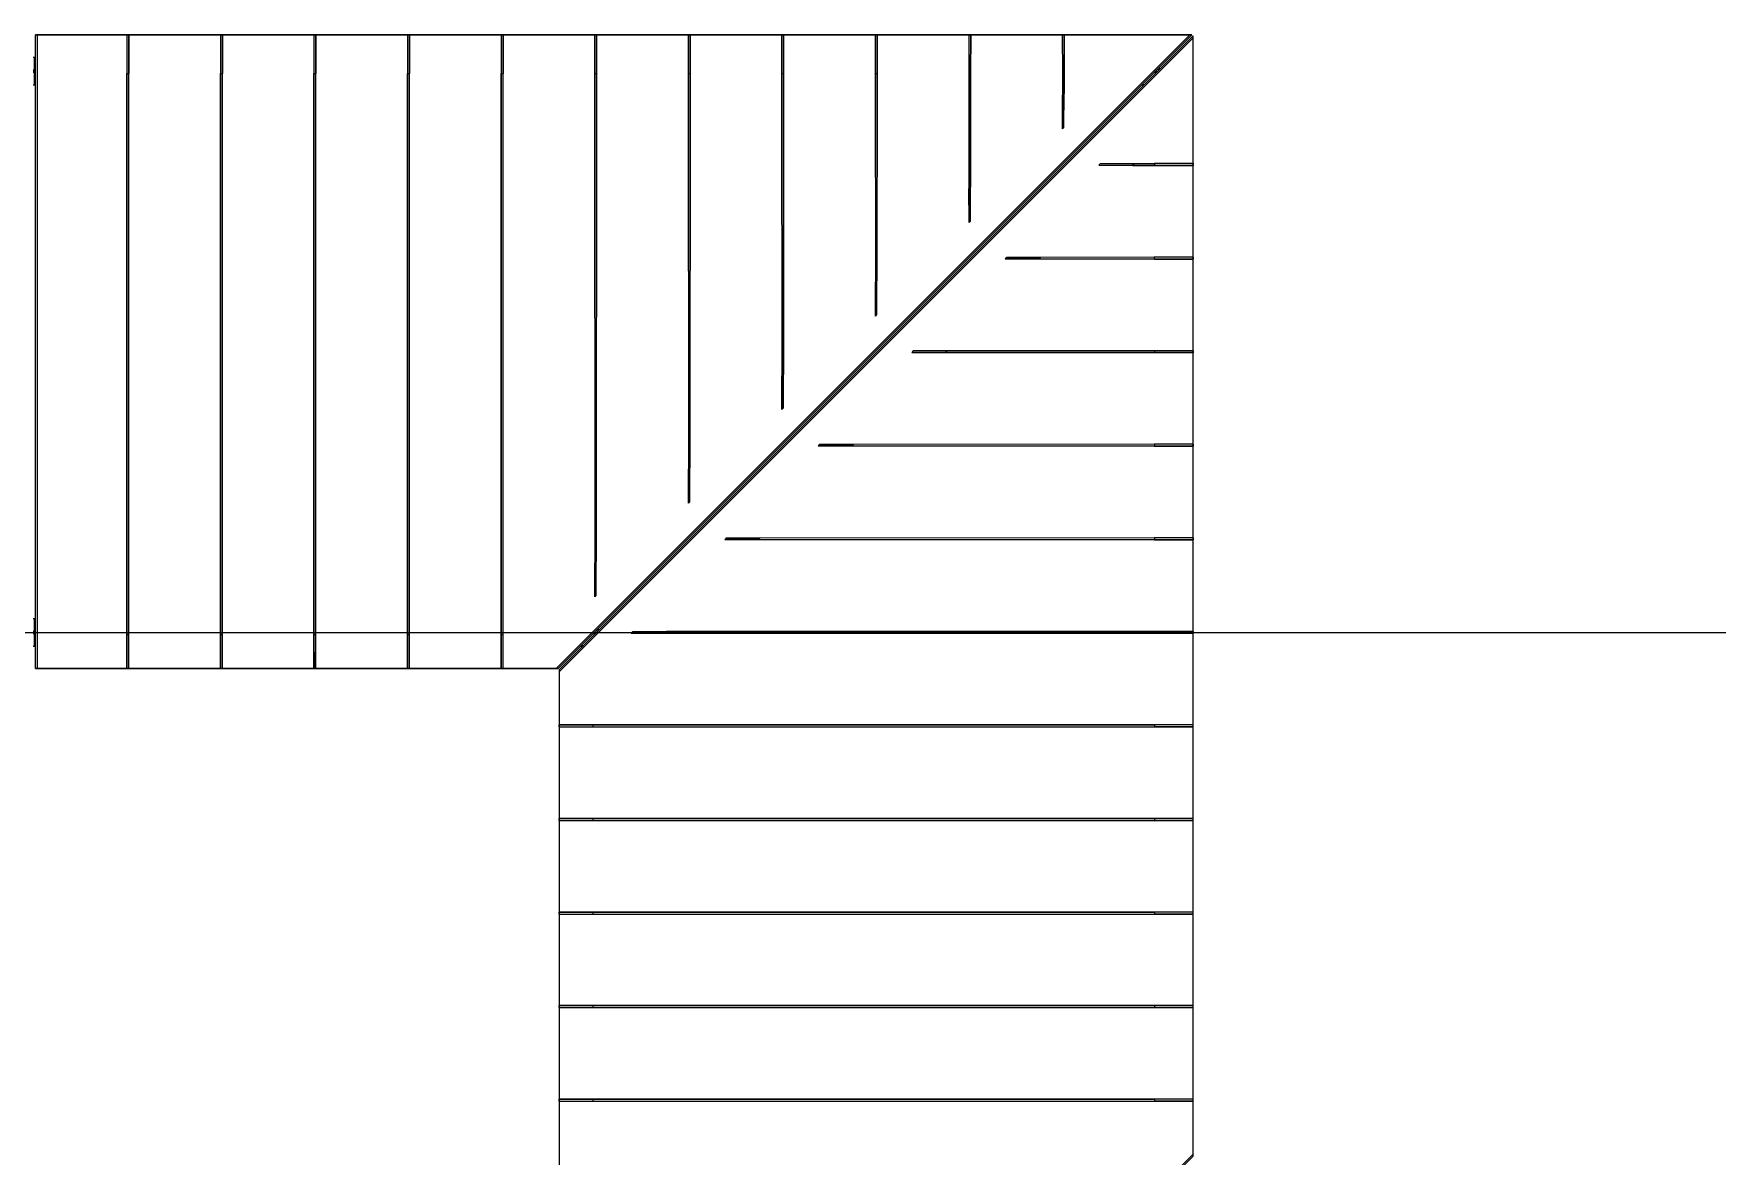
# Model space of a CAD drawing. Header units: millimetres. Extents: x 124696 to 347024, y 412631 to 564609.
# Drawn here: x 223919 to 230669, y 521752 to 526251 of the extents above; entities that cross this region are included whole.
import ezdxf

# ---------------------------------------------------------------- set-up
doc = ezdxf.new("R2010")
doc.units = ezdxf.units.MM
doc.header["$LTSCALE"] = 1500
doc.header["$MEASUREMENT"] = 0
doc.linetypes.add('二层平面图$0$轴网线_12_3_3_3 mm', pattern=[21, 12, -3, 3, -3])
doc.layers.add('0-建筑底图', color=7, linetype='Continuous')
for name, color, linetype, lineweight in [('二层平面图$0$A-COLU', 7, 'Continuous', 9), ('二层平面图$0$A-LINE', 7, 'Continuous', 9), ('二层平面图$0$A-WALL-CURT-PANEL-2', 7, 'Continuous', 9), ('二层平面图$0$A-WALL-CURT-PANEL-4', 140, 'Continuous', 9), ('二层平面图$0$A-WALL-CURT-STILE-2', 7, 'Continuous', 9), ('二层平面图$0$ANNO-DOTE-1', 10, '二层平面图$0$轴网线_12_3_3_3 mm', 15)]:
    doc.layers.add(name, color=color, linetype=linetype, lineweight=lineweight)

# ---------------------------------------------------------------- blocks, each defined once
blk = doc.blocks.new('二层平面图$0$廊子单元_转角阳角_底部悬浮_平行四边形_ - 廊子单元_转角阳角_底部悬浮_平行四边形_-12780772-104-2F')
at = {"layer": '二层平面图$0$A-WALL-CURT-PANEL-2'}
for p, q in [((-2395.5, 2390.5), (145.5, -150.5)), ((-2395.5, 2390.5), (-2395.5, 2382.5)), ((-2395.5, 2382.5), (-2395.5, -2237)), ((145.5, -158.5), (-2395.5, 2382.5)), ((-2382.5, 2395.5), (-2390.5, 2395.5)), ((-2390.5, 2395.5), (150.5, -145.5)), ((158.5, -145.5), (-2382.5, 2395.5)), ((2091.5, 2395.5), (-2382.5, 2395.5)), ((4632.5, -145.5), (2091.5, 2395.5)), ((2099.5, 2395.5), (2091.5, 2395.5)), ((4640.5, -145.5), (2099.5, 2395.5)), ((145.5, -158.5), (145.5, -150.5)), ((145.5, -2237), (145.5, -158.5)), ((150.5, -145.5), (158.5, -145.5)), ((158.5, -145.5), (4632.5, -145.5)), ((145.5, -2237), (-2395.5, -2237)), ((-2395.5, -2237), (-2395.5, -2245)), ((145.5, -2245), (-2395.5, -2245)), ((145.5, -2245), (145.5, -2237))]:
    blk.add_line(p, q, dxfattribs=at)
blk = doc.blocks.new('二层平面图$0$梁 - 梁-V319-104-2F')
at = {"layer": '二层平面图$0$A-LINE'}
for p, q in [((49, 2653.1), (49, 2663.1)), ((-1.3, 2603.4), (-1.3, 2613.4)), ((83, -1787.2), (83.1, -1777.2)), ((32.7, -1836.9), (32.8, -1826.9))]:
    blk.add_line(p, q, dxfattribs=at)
blk = doc.blocks.new('二层平面图$0$钢板肋 - 钢板肋-7918272-104-2F')
at = {"layer": '二层平面图$0$A-WALL-CURT-PANEL-2'}
for p, q in [((-677.7, 1854.6), (-685.7, 1853.8)), ((-685.7, 1853.8), (-671.2, 1699.3)), ((-663.2, 1700), (-677.7, 1854.6)), ((-671.2, 1699.3), (-663.2, 1700)), ((-671.2, 1699.3), (-460.9, -540.9)), ((-453, -540.1), (-663.2, 1700)), ((-453, -540.1), (-460.9, -540.9)), ((-460.9, -540.9), (-448.3, -676.1)), ((-440.3, -675.4), (-453, -540.1)), ((-440.3, -675.4), (-448.3, -676.1))]:
    blk.add_line(p, q, dxfattribs=at)
blk = doc.blocks.new('二层平面图$0$钢板肋 - 钢板肋-7918278-104-2F')
at = {"layer": '二层平面图$0$A-WALL-CURT-PANEL-2'}
for p, q in [((391.8, -814), (395.6, -807)), ((514.7, -872.3), (395.6, -807)), ((391.8, -814), (510.8, -879.4)), ((510.8, -879.4), (514.7, -872.3)), ((2486.8, -1955.5), (514.7, -872.3)), ((510.8, -879.4), (2482.9, -1962.6)), ((2486.8, -1955.5), (2482.9, -1962.6)), ((2622.8, -2030.3), (2486.8, -1955.5)), ((2482.9, -1962.6), (2619, -2037.3)), ((2619, -2037.3), (2622.8, -2030.3))]:
    blk.add_line(p, q, dxfattribs=at)
blk = doc.blocks.new('二层平面图$0$钢板肋 - 钢板肋-7918285-104-2F')
at = {"layer": '二层平面图$0$A-WALL-CURT-PANEL-2'}
for p, q in [((514.4, -915.7), (518.2, -908.7)), ((514.4, -915.7), (633.3, -981.2)), ((637.1, -974.4), (518.2, -908.7)), ((633.3, -981.2), (637.1, -974.4)), ((633.3, -981.2), (2462.4, -1989.7)), ((2470, -1987.4), (637.1, -974.4)), ((2470, -1987.4), (2462.4, -1989.7)), ((2462.4, -1989.7), (2598.3, -2064.7)), ((2605.9, -2062.5), (2470, -1987.4))]:
    blk.add_line(p, q, dxfattribs=at)
blk = doc.blocks.new('二层平面图$0$钢板肋 - 钢板肋-7918288-104-2F')
at = {"layer": '二层平面图$0$A-WALL-CURT-PANEL-2'}
for p, q in [((633.8, -1033.1), (637.7, -1026.1)), ((633.8, -1033.1), (752.5, -1099)), ((756.3, -1092.2), (637.7, -1026.1)), ((752.5, -1099), (756.3, -1092.2)), ((752.5, -1099), (2250.6, -1931.2)), ((2258.3, -1928.8), (756.3, -1092.2)), ((2258.3, -1928.8), (2250.6, -1931.2)), ((2250.6, -1931.2), (2386.3, -2006.5)), ((2393.9, -2004.4), (2258.3, -1928.8))]:
    blk.add_line(p, q, dxfattribs=at)
blk = doc.blocks.new('二层平面图$0$钢板肋轮廓族 - 钢板肋轮廓族-7918275-104-2F')
at = {"layer": '二层平面图$0$A-WALL-CURT-PANEL-2'}
for p, q in [((-1735.2, -5337.8), (-1703.9, -5489.8)), ((-1249.5, -7693.4), (-1703.9, -5489.8)), ((-1222.1, -7826.4), (-1249.5, -7693.4))]:
    blk.add_line(p, q, dxfattribs=at)
blk = doc.blocks.new('二层平面图$0$钢板肋轮廓族 - 钢板肋轮廓族-7678541-104-2F')
at = {"layer": '二层平面图$0$A-WALL-CURT-PANEL-2'}
for p, q in [((-1719.6, -5414.1), (-1688.3, -5566.1)), ((-1265.4, -7617.2), (-1688.3, -5566.1)), ((-1238, -7750.2), (-1265.4, -7617.2))]:
    blk.add_line(p, q, dxfattribs=at)
blk = doc.blocks.new('二层平面图$0$钢板肋轮廓族 - 钢板肋轮廓族-7678542-104-2F')
at = {"layer": '二层平面图$0$A-WALL-CURT-PANEL-2'}
for p, q in [((-1718.8, -5416.7), (-1687.4, -5568.7)), ((-1265.6, -7614.4), (-1687.4, -5568.7)), ((-1238.2, -7747.4), (-1265.6, -7614.4))]:
    blk.add_line(p, q, dxfattribs=at)
blk = doc.blocks.new('二层平面图$0$顶板轮廓组 - 顶板轮廓组-7958894-104-2F')
at = {"layer": '二层平面图$0$A-WALL-CURT-PANEL-2'}
for p, q in [((-8987.9, -1528.4), (-8979.9, -1528.4)), ((-8979.9, -1528.4), (-4505.9, -1528.4)), ((-4505.9, -1528.4), (-4497.9, -1528.4))]:
    blk.add_line(p, q, dxfattribs=at)
blk = doc.blocks.new('二层平面图$0$顶板轮廓组 - 顶板轮廓组-7958895-104-2F')
at = {"layer": '二层平面图$0$A-WALL-CURT-PANEL-2'}
for p, q in [((-8987.9, -1482.7), (-8979.9, -1482.7)), ((-8979.9, -1482.7), (-4505.9, -1482.7)), ((-4505.9, -1482.7), (-4497.9, -1482.7))]:
    blk.add_line(p, q, dxfattribs=at)
blk = doc.blocks.new('二层平面图$0$钢板肋 - 钢板肋-7742613-104-2F')
at = {"layer": '二层平面图$0$A-WALL-CURT-PANEL-2'}
for p, q in [((-1471.9, 1004), (-1478.8, 1000.2)), ((-1478.8, 1000.2), (-1348.1, 963.1)), ((-1341.2, 967.1), (-1471.9, 1004)), ((-1348.1, 963.1), (-1341.2, 967.1)), ((-1348.1, 963.1), (539.1, 427.6)), ((541.3, 435.1), (-1341.2, 967.1)), ((541.3, 435.1), (539.1, 427.6)), ((539.1, 427.6), (688.5, 385.2)), ((690.6, 392.9), (541.3, 435.1)), ((690.6, 392.9), (688.5, 385.2))]:
    blk.add_line(p, q, dxfattribs=at)
blk = doc.blocks.new('二层平面图$0$钢板肋 - 钢板肋-7742620-104-2F')
at = {"layer": '二层平面图$0$A-WALL-CURT-PANEL-2'}
for p, q in [((-1246.4, 996.9), (-1253.3, 993.1)), ((-1253.3, 993.1), (-1122.8, 955.3)), ((-1115.9, 959.3), (-1246.4, 996.9)), ((-1122.8, 955.3), (-1115.9, 959.3)), ((-1122.8, 955.3), (401.4, 514.4)), ((403.6, 521.9), (-1115.9, 959.3)), ((403.6, 521.9), (401.4, 514.4)), ((401.4, 514.4), (550.5, 471.3)), ((552.7, 479), (403.6, 521.9)), ((552.7, 479), (550.5, 471.3))]:
    blk.add_line(p, q, dxfattribs=at)
blk = doc.blocks.new('二层平面图$0$钢板肋 - 钢板肋-7742627-104-2F')
at = {"layer": '二层平面图$0$A-WALL-CURT-PANEL-2'}
for p, q in [((-994.4, 1006.8), (-1001.4, 1003)), ((-1001.4, 1003), (-871.2, 964.3)), ((-864.2, 968.3), (-994.4, 1006.8)), ((-871.2, 964.3), (-864.2, 968.3)), ((-871.2, 964.3), (290.3, 619)), ((292.5, 626.4), (-864.2, 968.3)), ((292.5, 626.4), (290.3, 619)), ((290.3, 619), (439.1, 574.8)), ((441.4, 582.5), (292.5, 626.4)), ((441.4, 582.5), (439.1, 574.8))]:
    blk.add_line(p, q, dxfattribs=at)
blk = doc.blocks.new('二层平面图$0$钢板肋 - 钢板肋-7742634-104-2F')
at = {"layer": '二层平面图$0$A-WALL-CURT-PANEL-2'}
for p, q in [((-684.4, 1045.4), (-691.4, 1041.7)), ((-691.4, 1041.7), (-561.7, 1001.4)), ((-554.6, 1005.4), (-684.4, 1045.4)), ((-561.7, 1001.4), (-554.6, 1005.4)), ((-561.7, 1001.4), (237.5, 753.6)), ((239.8, 760.9), (-554.6, 1005.4)), ((239.8, 760.9), (237.5, 753.6)), ((237.5, 753.6), (385.8, 707.6)), ((388.1, 715.3), (239.8, 760.9)), ((388.1, 715.3), (385.8, 707.6))]:
    blk.add_line(p, q, dxfattribs=at)
blk = doc.blocks.new('二层平面图$0$钢板肋 - 钢板肋-7742641-104-2F')
at = {"layer": '二层平面图$0$A-WALL-CURT-PANEL-2'}
for p, q in [((-217.6, 1123.9), (-224.7, 1120.4)), ((-224.7, 1120.4), (-95.8, 1077.5)), ((-88.6, 1081.4), (-217.6, 1123.9)), ((-95.8, 1077.5), (-88.6, 1081.4)), ((344.6, 938.6), (-88.6, 1081.4)), ((-95.8, 1077.5), (342.3, 931.5)), ((344.6, 938.6), (342.3, 931.5)), ((342.3, 931.5), (489.5, 882.4)), ((492, 890), (344.6, 938.6)), ((492, 890), (489.5, 882.4))]:
    blk.add_line(p, q, dxfattribs=at)
blk = doc.blocks.new('二层平面图$0$钢板肋 - 钢板肋-7958906-104-2F')
at = {"layer": '二层平面图$0$A-WALL-CURT-PANEL-2'}
for p, q in [((-97.1, 1095.4), (-104.1, 1091.8)), ((-104.1, 1091.8), (25.1, 1049.9)), ((32.4, 1054.3), (-97.1, 1095.4)), ((25.1, 1049.9), (32.4, 1054.3)), ((25.1, 1049.9), (107.6, 1023.1)), ((109.8, 1029.8), (32.4, 1054.3)), ((109.8, 1029.8), (107.6, 1023.1)), ((107.6, 1023.1), (255.3, 975.2)), ((257.7, 982.9), (109.8, 1029.8)), ((257.7, 982.9), (255.3, 975.2))]:
    blk.add_line(p, q, dxfattribs=at)
blk = doc.blocks.new('二层平面图$0$梁 - 梁-V317-104-2F')
at = {"layer": '二层平面图$0$A-LINE'}
for p, q in [((52.4, 1528), (52.4, 1538)), ((102.1, 1477.7), (102.1, 1487.7)), ((-20.7, -711.6), (-20.7, -706.6)), ((-20.7, -711.6), (29.3, -711.9)), ((29.3, -711.9), (29.3, -706.9)), ((39.3, -711.9), (39.3, -706.9)), ((39.3, -711.9), (89.3, -712.2)), ((89.3, -712.2), (89.3, -707.2))]:
    blk.add_line(p, q, dxfattribs=at)
blk = doc.blocks.new('二层平面图$0$梁 - 梁-V320-104-2F')
at = {"layer": '二层平面图$0$A-LINE'}
for p, q in [((59, 2653), (59, 2663)), ((108.7, 2602.7), (108.7, 2612.7)), ((-27.3, -1836.6), (-27.2, -1831.6)), ((-27.3, -1836.6), (22.7, -1836.9)), ((22.7, -1836.9), (22.8, -1831.9)), ((32.7, -1836.9), (32.8, -1831.9)), ((32.7, -1836.9), (82.7, -1837.2)), ((82.7, -1837.2), (82.8, -1832.2))]:
    blk.add_line(p, q, dxfattribs=at)
blk = doc.blocks.new('二层平面图$0$顶板轮廓组 - 顶板轮廓组-7958912-104-2F')
at = {"layer": '二层平面图$0$A-WALL-CURT-PANEL-2'}
for p, q in [((-7790.2, 1516.9), (-7782.2, 1516.9)), ((-7782.2, 1516.9), (-5703.7, 1516.9)), ((-5703.7, 1516.9), (-5695.7, 1516.9))]:
    blk.add_line(p, q, dxfattribs=at)
blk = doc.blocks.new('二层平面图$0$顶板轮廓组 - 顶板轮廓组-7958913-104-2F')
at = {"layer": '二层平面图$0$A-WALL-CURT-PANEL-2'}
for p, q in [((-9060.7, -1482.7), (-9052.7, -1482.7)), ((-9052.7, -1482.7), (-4433.2, -1482.7)), ((-4433.2, -1482.7), (-4425.2, -1482.7))]:
    blk.add_line(p, q, dxfattribs=at)
blk = doc.blocks.new('二层平面图$0$钢板肋 - 钢板肋-V232-104-2F')
at = {"layer": '二层平面图$0$A-WALL-CURT-PANEL-2'}
for p, q in [((321.2, 3232.4), (284.4, 3101.7)), ((291.4, 3105.5), (328.1, 3236.3)), ((328.1, 3236.3), (321.2, 3232.4)), ((-238.1, 1216.6), (291.4, 3105.5)), ((284.4, 3101.7), (291.4, 3105.5)), ((284.4, 3101.7), (-245.7, 1218.7)), ((-245.7, 1218.7), (-287.7, 1069.3)), ((-280, 1067.1), (-238.1, 1216.6)), ((-238.1, 1216.6), (-245.7, 1218.7)), ((-280, 1067.1), (-287.7, 1069.3))]:
    blk.add_line(p, q, dxfattribs=at)
blk = doc.blocks.new('二层平面图$0$钢板肋 - 钢板肋-V233-104-2F')
at = {"layer": '二层平面图$0$A-WALL-CURT-PANEL-2'}
for p, q in [((332.2, 3027), (290.5, 2897.8)), ((297.6, 2901.3), (339.2, 3030.6)), ((339.2, 3030.6), (332.2, 3027)), ((290.5, 2897.8), (-195.5, 1393.1)), ((-188.1, 1390.7), (297.6, 2901.3)), ((290.5, 2897.8), (297.6, 2901.3)), ((-195.5, 1393.1), (-243.2, 1245.4)), ((-235.6, 1243), (-188.1, 1390.7)), ((-188.1, 1390.7), (-195.5, 1393.1)), ((-235.6, 1243), (-243.2, 1245.4))]:
    blk.add_line(p, q, dxfattribs=at)
blk = doc.blocks.new('二层平面图$0$钢板肋 - 钢板肋-V234-104-2F')
at = {"layer": '二层平面图$0$A-WALL-CURT-PANEL-2'}
for p, q in [((357.3, 2809.5), (308.1, 2682.9)), ((315.5, 2686), (364.5, 2812.7)), ((364.5, 2812.7), (357.3, 2809.5)), ((308.1, 2682.9), (-128.9, 1558.7)), ((-121.7, 1555.9), (315.5, 2686)), ((308.1, 2682.9), (315.5, 2686)), ((-128.9, 1558.7), (-185.2, 1414)), ((-177.7, 1411.1), (-121.7, 1555.9)), ((-121.7, 1555.9), (-128.9, 1558.7)), ((-177.7, 1411.1), (-185.2, 1414))]:
    blk.add_line(p, q, dxfattribs=at)
blk = doc.blocks.new('二层平面图$0$钢板肋 - 钢板肋-V235-104-2F')
at = {"layer": '二层平面图$0$A-WALL-CURT-PANEL-2'}
for p, q in [((354.4, 2445.8), (415.7, 2567)), ((415.7, 2567), (408.2, 2564.5)), ((408.2, 2564.5), (346.6, 2443.5)), ((346.6, 2443.5), (-30.4, 1702.7)), ((-23.5, 1699.3), (354.4, 2445.8)), ((346.6, 2443.5), (354.4, 2445.8)), ((-30.4, 1702.7), (-100.8, 1564.4)), ((-93.7, 1560.8), (-23.5, 1699.3)), ((-23.5, 1699.3), (-30.4, 1702.7)), ((-93.7, 1560.8), (-100.8, 1564.4))]:
    blk.add_line(p, q, dxfattribs=at)
blk = doc.blocks.new('二层平面图$0$钢板肋 - 钢板肋-V236-104-2F')
at = {"layer": '二层平面图$0$A-WALL-CURT-PANEL-2'}
for p, q in [((508.7, 2240.5), (423.9, 2134.4)), ((432, 2135), (516.5, 2241.4)), ((516.5, 2241.4), (508.7, 2240.5)), ((423.9, 2134.4), (139, 1778.1)), ((144.9, 1773.4), (432, 2135)), ((423.9, 2134.4), (432, 2135)), ((139, 1778.1), (42.1, 1656.9)), ((48.3, 1651.9), (144.9, 1773.4)), ((144.9, 1773.4), (139, 1778.1)), ((48.3, 1651.9), (42.1, 1656.9))]:
    blk.add_line(p, q, dxfattribs=at)
blk = doc.blocks.new('二层平面图$0$钢板肋 - 钢板肋-7958934-104-2F')
at = {"layer": '二层平面图$0$A-WALL-CURT-PANEL-2'}
for p, q in [((6.6, 2263.7), (-44, 2137.6)), ((-36, 2140.4), (13.9, 2266.8)), ((13.9, 2266.8), (6.6, 2263.7)), ((-44, 2137.6), (-74.3, 2062.3)), ((-67.8, 2059.7), (-36, 2140.4)), ((-44, 2137.6), (-36, 2140.4)), ((-74.3, 2062.3), (-132.3, 1918.3)), ((-124.8, 1915.4), (-67.8, 2059.7)), ((-67.8, 2059.7), (-74.3, 2062.3)), ((-124.8, 1915.4), (-132.3, 1918.3))]:
    blk.add_line(p, q, dxfattribs=at)
blk = doc.blocks.new('二层平面图$0$钢板肋轮廓族 - 钢板肋轮廓族-7742618-104-2F')
at = {"layer": '二层平面图$0$A-WALL-CURT-PANEL-2'}
for p, q in [((-4082.1, -4033.2), (-4120.5, -4163.5)), ((-4674.3, -6045.4), (-4120.5, -4163.5)), ((-4718.2, -6194.3), (-4674.3, -6045.4))]:
    blk.add_line(p, q, dxfattribs=at)
blk = doc.blocks.new('二层平面图$0$钢板肋轮廓族 - 钢板肋轮廓族-7742619-104-2F')
at = {"layer": '二层平面图$0$A-WALL-CURT-PANEL-2'}
for p, q in [((-4082.6, -4036), (-4120.9, -4166.3)), ((-4673.1, -6042.9), (-4120.9, -4166.3)), ((-4716.9, -6191.8), (-4673.1, -6042.9))]:
    blk.add_line(p, q, dxfattribs=at)
blk = doc.blocks.new('二层平面图$0$钢板肋轮廓族 - 钢板肋轮廓族-7742625-104-2F')
at = {"layer": '二层平面图$0$A-WALL-CURT-PANEL-2'}
for p, q in [((-4135.1, -4213), (-4173.5, -4343.3)), ((-4621.5, -5865.5), (-4173.5, -4343.3)), ((-4665.3, -6014.4), (-4621.5, -5865.5))]:
    blk.add_line(p, q, dxfattribs=at)
blk = doc.blocks.new('二层平面图$0$钢板肋轮廓族 - 钢板肋轮廓族-7742626-104-2F')
at = {"layer": '二层平面图$0$A-WALL-CURT-PANEL-2'}
for p, q in [((-4135.5, -4215.8), (-4173.8, -4346.1)), ((-4620.1, -5863), (-4173.8, -4346.1)), ((-4663.9, -6011.9), (-4620.1, -5863))]:
    blk.add_line(p, q, dxfattribs=at)
blk = doc.blocks.new('二层平面图$0$钢板肋轮廓族 - 钢板肋轮廓族-7742632-104-2F')
at = {"layer": '二层平面图$0$A-WALL-CURT-PANEL-2'}
for p, q in [((-4188.1, -4392.9), (-4226.5, -4523.2)), ((-4568.6, -5685.6), (-4226.5, -4523.2)), ((-4612.4, -5834.5), (-4568.6, -5685.6))]:
    blk.add_line(p, q, dxfattribs=at)
blk = doc.blocks.new('二层平面图$0$钢板肋轮廓族 - 钢板肋轮廓族-7742633-104-2F')
at = {"layer": '二层平面图$0$A-WALL-CURT-PANEL-2'}
for p, q in [((-4188.3, -4395.7), (-4226.7, -4526)), ((-4567.1, -5683.2), (-4226.7, -4526)), ((-4610.9, -5832.1), (-4567.1, -5683.2))]:
    blk.add_line(p, q, dxfattribs=at)
blk = doc.blocks.new('二层平面图$0$钢板肋轮廓族 - 钢板肋轮廓族-7742639-104-2F')
at = {"layer": '二层平面图$0$A-WALL-CURT-PANEL-2'}
for p, q in [((-4241.1, -4572.7), (-4279.5, -4703)), ((-4515.8, -5505.7), (-4279.5, -4703)), ((-4559.6, -5654.6), (-4515.8, -5505.7))]:
    blk.add_line(p, q, dxfattribs=at)
blk = doc.blocks.new('二层平面图$0$钢板肋轮廓族 - 钢板肋轮廓族-7742640-104-2F')
at = {"layer": '二层平面图$0$A-WALL-CURT-PANEL-2'}
for p, q in [((-4241.2, -4575.7), (-4279.5, -4706)), ((-4514.1, -5503.3), (-4279.5, -4706)), ((-4557.9, -5652.3), (-4514.1, -5503.3))]:
    blk.add_line(p, q, dxfattribs=at)
blk = doc.blocks.new('二层平面图$0$钢板肋轮廓族 - 钢板肋轮廓族-7742646-104-2F')
at = {"layer": '二层平面图$0$A-WALL-CURT-PANEL-2'}
for p, q in [((-4294.3, -4752.5), (-4332.6, -4882.8)), ((-4463, -5325.7), (-4332.6, -4882.8)), ((-4506.9, -5474.6), (-4463, -5325.7))]:
    blk.add_line(p, q, dxfattribs=at)
blk = doc.blocks.new('二层平面图$0$钢板肋轮廓族 - 钢板肋轮廓族-7742647-104-2F')
at = {"layer": '二层平面图$0$A-WALL-CURT-PANEL-2'}
for p, q in [((-4293.9, -4755.6), (-4332.2, -4885.9)), ((-4460.9, -5323.5), (-4332.2, -4885.9)), ((-4504.7, -5472.5), (-4460.9, -5323.5))]:
    blk.add_line(p, q, dxfattribs=at)
blk = doc.blocks.new('二层平面图$0$钢板肋轮廓族 - 钢板肋轮廓族-7742653-104-2F')
at = {"layer": '二层平面图$0$A-WALL-CURT-PANEL-2'}
for p, q in [((-4347.8, -4932.1), (-4386.2, -5062.4)), ((-4410.7, -5145.6), (-4386.2, -5062.4)), ((-4454.6, -5294.5), (-4410.7, -5145.6))]:
    blk.add_line(p, q, dxfattribs=at)
blk = doc.blocks.new('二层平面图$0$钢板肋轮廓族 - 钢板肋轮廓族-7742654-104-2F')
at = {"layer": '二层平面图$0$A-WALL-CURT-PANEL-2'}
for p, q in [((-4346.1, -4935.7), (-4384.5, -5066)), ((-4407.4, -5143.9), (-4384.5, -5066)), ((-4451.1, -5292.8), (-4407.4, -5143.9))]:
    blk.add_line(p, q, dxfattribs=at)
blk = doc.blocks.new('二层平面图$0$钢板肋轮廓族 - 钢板肋轮廓族-V239-104-2F')
at = {"layer": '二层平面图$0$A-WALL-CURT-PANEL-2'}
for p, q in [((4082.1, -4033.2), (4120.5, -4163.5)), ((4674.3, -6045.4), (4120.5, -4163.5)), ((4718.2, -6194.3), (4674.3, -6045.4))]:
    blk.add_line(p, q, dxfattribs=at)
blk = doc.blocks.new('二层平面图$0$钢板肋轮廓族 - 钢板肋轮廓族-V240-104-2F')
at = {"layer": '二层平面图$0$A-WALL-CURT-PANEL-2'}
for p, q in [((4082.6, -4036), (4120.9, -4166.3)), ((4673.1, -6042.9), (4120.9, -4166.3)), ((4716.9, -6191.8), (4673.1, -6042.9))]:
    blk.add_line(p, q, dxfattribs=at)
blk = doc.blocks.new('二层平面图$0$钢板肋轮廓族 - 钢板肋轮廓族-V241-104-2F')
at = {"layer": '二层平面图$0$A-WALL-CURT-PANEL-2'}
for p, q in [((4135.1, -4213), (4173.5, -4343.3)), ((4621.5, -5865.5), (4173.5, -4343.3)), ((4665.3, -6014.4), (4621.5, -5865.5))]:
    blk.add_line(p, q, dxfattribs=at)
blk = doc.blocks.new('二层平面图$0$钢板肋轮廓族 - 钢板肋轮廓族-V242-104-2F')
at = {"layer": '二层平面图$0$A-WALL-CURT-PANEL-2'}
for p, q in [((4135.5, -4215.8), (4173.8, -4346.1)), ((4620.1, -5863), (4173.8, -4346.1)), ((4663.9, -6011.9), (4620.1, -5863))]:
    blk.add_line(p, q, dxfattribs=at)
blk = doc.blocks.new('二层平面图$0$钢板肋轮廓族 - 钢板肋轮廓族-V243-104-2F')
at = {"layer": '二层平面图$0$A-WALL-CURT-PANEL-2'}
for p, q in [((4188.1, -4392.9), (4226.5, -4523.2)), ((4568.6, -5685.6), (4226.5, -4523.2)), ((4612.4, -5834.5), (4568.6, -5685.6))]:
    blk.add_line(p, q, dxfattribs=at)
blk = doc.blocks.new('二层平面图$0$钢板肋轮廓族 - 钢板肋轮廓族-V244-104-2F')
at = {"layer": '二层平面图$0$A-WALL-CURT-PANEL-2'}
for p, q in [((4188.3, -4395.7), (4226.7, -4526)), ((4567.1, -5683.2), (4226.7, -4526)), ((4610.9, -5832.1), (4567.1, -5683.2))]:
    blk.add_line(p, q, dxfattribs=at)
blk = doc.blocks.new('二层平面图$0$钢板肋轮廓族 - 钢板肋轮廓族-V245-104-2F')
at = {"layer": '二层平面图$0$A-WALL-CURT-PANEL-2'}
for p, q in [((4241.1, -4572.7), (4279.5, -4703)), ((4515.8, -5505.7), (4279.5, -4703)), ((4559.6, -5654.6), (4515.8, -5505.7))]:
    blk.add_line(p, q, dxfattribs=at)
blk = doc.blocks.new('二层平面图$0$钢板肋轮廓族 - 钢板肋轮廓族-V246-104-2F')
at = {"layer": '二层平面图$0$A-WALL-CURT-PANEL-2'}
for p, q in [((4241.2, -4575.7), (4279.5, -4706)), ((4514.1, -5503.3), (4279.5, -4706)), ((4557.9, -5652.3), (4514.1, -5503.3))]:
    blk.add_line(p, q, dxfattribs=at)
blk = doc.blocks.new('二层平面图$0$钢板肋轮廓族 - 钢板肋轮廓族-V247-104-2F')
at = {"layer": '二层平面图$0$A-WALL-CURT-PANEL-2'}
for p, q in [((4294.3, -4752.5), (4332.6, -4882.8)), ((4463, -5325.7), (4332.6, -4882.8)), ((4506.9, -5474.6), (4463, -5325.7))]:
    blk.add_line(p, q, dxfattribs=at)
blk = doc.blocks.new('二层平面图$0$钢板肋轮廓族 - 钢板肋轮廓族-V248-104-2F')
at = {"layer": '二层平面图$0$A-WALL-CURT-PANEL-2'}
for p, q in [((4293.9, -4755.6), (4332.2, -4885.9)), ((4460.9, -5323.5), (4332.2, -4885.9)), ((4504.7, -5472.5), (4460.9, -5323.5))]:
    blk.add_line(p, q, dxfattribs=at)
blk = doc.blocks.new('二层平面图$0$钢板肋轮廓族 - 钢板肋轮廓族-7768178-104-2F')
at = {"layer": '二层平面图$0$A-WALL-CURT-PANEL-2'}
for p, q in [((4347.8, -4932.1), (4386.2, -5062.4)), ((4410.7, -5145.6), (4386.2, -5062.4)), ((4454.6, -5294.5), (4410.7, -5145.6))]:
    blk.add_line(p, q, dxfattribs=at)
blk = doc.blocks.new('二层平面图$0$钢板肋轮廓族 - 钢板肋轮廓族-7768179-104-2F')
at = {"layer": '二层平面图$0$A-WALL-CURT-PANEL-2'}
for p, q in [((4346.1, -4935.7), (4384.5, -5066)), ((4407.4, -5143.9), (4384.5, -5066)), ((4451.1, -5292.8), (4407.4, -5143.9))]:
    blk.add_line(p, q, dxfattribs=at)
blk = doc.blocks.new('二层平面图$0$梁 - 梁-V323-104-2F')
at = {"layer": '二层平面图$0$A-LINE'}
for p, q in [((-7.6, 1533.4), (-7.6, 1538.4)), ((42.4, 1538.1), (-7.6, 1538.4)), ((42.4, 1533.1), (42.4, 1538.1)), ((52.4, 1533), (52.4, 1538)), ((102.4, 1537.7), (52.4, 1538)), ((102.4, 1532.7), (102.4, 1537.7)), ((-20.1, -611.6), (-20, -596.6)), ((29.3, -711.9), (29.4, -696.9))]:
    blk.add_line(p, q, dxfattribs=at)
blk = doc.blocks.new('二层平面图$0$梁 - 梁-12800300-104-2F')
at = {"layer": '二层平面图$0$A-LINE'}
for p, q in [((5.6, 3783.3), (5.6, 3788.3)), ((55.6, 3788.1), (5.6, 3788.3)), ((55.6, 3783.1), (55.6, 3788.1)), ((65.6, 3783), (65.6, 3788)), ((115.6, 3787.7), (65.6, 3788)), ((115.6, 3782.7), (115.6, 3787.7)), ((-33.3, -2861.5), (-33.2, -2846.5)), ((16.2, -2961.8), (16.2, -2946.8))]:
    blk.add_line(p, q, dxfattribs=at)
blk = doc.blocks.new('二层平面图$0$钢板肋 - 钢板肋-V193-104-2F')
at = {"layer": '二层平面图$0$A-WALL-CURT-PANEL-2'}
for p, q in [((391.8, -814), (395.6, -807)), ((514.7, -872.3), (395.6, -807)), ((391.8, -814), (510.8, -879.4)), ((510.8, -879.4), (514.7, -872.3)), ((2486.8, -1955.5), (514.7, -872.3)), ((510.8, -879.4), (2482.9, -1962.6)), ((2486.8, -1955.5), (2482.9, -1962.6)), ((2622.8, -2030.3), (2486.8, -1955.5)), ((2482.9, -1962.6), (2619, -2037.3)), ((2619, -2037.3), (2622.8, -2030.3))]:
    blk.add_line(p, q, dxfattribs=at)
blk = doc.blocks.new('二层平面图$0$钢板肋轮廓族 - 钢板肋轮廓族-V195-104-2F')
at = {"layer": '二层平面图$0$A-WALL-CURT-PANEL-2'}
for p, q in [((-1735.2, -5337.8), (-1703.9, -5489.8)), ((-1249.5, -7693.4), (-1703.9, -5489.8)), ((-1222.1, -7826.4), (-1249.5, -7693.4))]:
    blk.add_line(p, q, dxfattribs=at)
blk = doc.blocks.new('二层平面图$0$矩形竖梃 - 8 x 50 mm 蜂窝铝板幕墙开缝-V361-104-2F')
at = {"layer": '二层平面图$0$A-WALL-CURT-STILE-2'}
blk.add_line((83250, 69750), (83250, 69745), dxfattribs=at)
blk = doc.blocks.new('二层平面图$0$矩形竖梃 - 8 x 50 mm 蜂窝铝板幕墙开缝-V377-104-2F')
at = {"layer": '二层平面图$0$A-WALL-CURT-STILE-2'}
blk.add_line((83245, 69750), (83250, 69750), dxfattribs=at)
blk = doc.blocks.new('二层平面图$0$矩形竖梃 - 8 x 50 mm 蜂窝铝板幕墙开缝-V378-104-2F')
at = {"layer": '二层平面图$0$A-WALL-CURT-STILE-2'}
blk.add_line((78750, 69750), (78755, 69750), dxfattribs=at)
blk = doc.blocks.new('二层平面图$0$矩形竖梃 - 8 x 50 mm 蜂窝铝板幕墙开缝-V376-104-2F')
at = {"layer": '二层平面图$0$A-WALL-CURT-STILE-2'}
blk.add_line((85495, 65250), (85500, 65250), dxfattribs=at)
blk = doc.blocks.new('二层平面图$0$廊子立柱角钢 - 廊子立柱角钢-10477929-104-2F')
at = {"layer": '二层平面图$0$A-LINE'}
for p, q in [((81005, 67505), (81005, 67510)), ((81010, 67505), (81005, 67505)), ((81010, 67515), (81010, 67510)), ((81010, 67510), (81015, 67510))]:
    blk.add_line(p, q, dxfattribs=at)
blk = doc.blocks.new('二层平面图$0$廊子立柱角钢 - 廊子立柱角钢-10477934-104-2F')
at = {"layer": '二层平面图$0$A-LINE'}
for p, q in [((83255, 69755), (83255, 69760)), ((83260, 69755), (83255, 69755)), ((83260, 69765), (83260, 69760)), ((83260, 69760), (83265, 69760))]:
    blk.add_line(p, q, dxfattribs=at)
blk = doc.blocks.new('二层平面图')
at = {"layer": '二层平面图$0$ANNO-DOTE-1', "color": 8}
blk.add_line((-18896.2, 67500), (161528.2, 67500), dxfattribs=at)
at = {"layer": '二层平面图$0$A-COLU', "color": 8}
for name, p, rotation in [('二层平面图$0$梁 - 梁-V323-104-2F', (77211.7, 69788.5), 270.3346980908711), ('二层平面图$0$梁 - 梁-V320-104-2F', (80586.7, 69788.5), 270.3346980910629), ('二层平面图$0$梁 - 梁-V319-104-2F', (83211.5, 67086.7), 0.3346980910615615), ('二层平面图$0$梁 - 梁-12800300-104-2F', (74961.7, 67538.5), 270.3346980908718), ('二层平面图$0$梁 - 梁-V317-104-2F', (79461.7, 67538.5), 270.3346980910629), ('二层平面图$0$梁 - 梁-V319-104-2F', (81038.5, 65663.3), 180.3346980910615)]:
    blk.add_blockref(name, p, dxfattribs=dict(at, rotation=rotation))
for name in ['二层平面图$0$廊子立柱角钢 - 廊子立柱角钢-10477934-104-2F', '二层平面图$0$廊子立柱角钢 - 廊子立柱角钢-10477929-104-2F']:
    blk.add_blockref(name, (0, 0), dxfattribs=at)
at = {"layer": '二层平面图$0$A-WALL-CURT-PANEL-2', "color": 8}
for name, p, rotation in [('二层平面图$0$钢板肋 - 钢板肋-V193-104-2F', (77479.2, 66619.2), 118.7785095150419), ('二层平面图$0$钢板肋 - 钢板肋-V193-104-2F', (77854.2, 66619.2), 118.7785095150419), ('二层平面图$0$钢板肋轮廓族 - 钢板肋轮廓族-V195-104-2F', (81148.4, 74772.9), 348.3495276087378), ('二层平面图$0$钢板肋轮廓族 - 钢板肋轮廓族-V195-104-2F', (81156.4, 74772.9), 348.3495276087378), ('二层平面图$0$钢板肋 - 钢板肋-7918278-104-2F', (78604.2, 66619.2), 118.7785102428958), ('二层平面图$0$钢板肋 - 钢板肋-7918278-104-2F', (78979.2, 66619.2), 118.7785102428958), ('二层平面图$0$钢板肋轮廓族 - 钢板肋轮廓族-7918275-104-2F', (81898.4, 74772.9), 348.3495276089207), ('二层平面图$0$钢板肋轮廓族 - 钢板肋轮廓族-7918275-104-2F', (81906.4, 74772.9), 348.3495276089207), ('二层平面图$0$钢板肋 - 钢板肋-7918278-104-2F', (79354.2, 66619.2), 118.7785102428958), ('二层平面图$0$钢板肋轮廓族 - 钢板肋轮廓族-7918275-104-2F', (82273.4, 74772.9), 348.3495276089207), ('二层平面图$0$钢板肋轮廓族 - 钢板肋轮廓族-7918275-104-2F', (82281.4, 74772.9), 348.3495276089207), ('二层平面图$0$钢板肋 - 钢板肋-7918278-104-2F', (79729.2, 66619.2), 118.7785102428958), ('二层平面图$0$钢板肋轮廓族 - 钢板肋轮廓族-7918275-104-2F', (82648.4, 74772.9), 348.3495276089207), ('二层平面图$0$钢板肋轮廓族 - 钢板肋轮廓族-7918275-104-2F', (82656.4, 74772.9), 348.3495276089207), ('二层平面图$0$钢板肋 - 钢板肋-7918278-104-2F', (80104.2, 66619.2), 118.7785102428958), ('二层平面图$0$钢板肋轮廓族 - 钢板肋轮廓族-7918275-104-2F', (83023.4, 74772.9), 348.3495276089207), ('二层平面图$0$钢板肋轮廓族 - 钢板肋轮廓族-7918275-104-2F', (83031.4, 74772.9), 348.3495276089207), ('二层平面图$0$钢板肋轮廓族 - 钢板肋轮廓族-7918275-104-2F', (83398.4, 74772.9), 348.3495276089207), ('二层平面图$0$钢板肋轮廓族 - 钢板肋轮廓族-7918275-104-2F', (83406.4, 74772.9), 348.3495276089207), ('二层平面图$0$钢板肋轮廓族 - 钢板肋轮廓族-V239-104-2F', (83777.3, 62622.6), 163.6313435002584), ('二层平面图$0$钢板肋轮廓族 - 钢板肋轮廓族-V240-104-2F', (83777.4, 62622.6), 163.5737122167192), ('二层平面图$0$钢板肋 - 钢板肋-V232-104-2F', (80437.8, 70847.1), 195.6911278552757), ('二层平面图$0$钢板肋 - 钢板肋-V233-104-2F', (80765.6, 71006.3), 197.8612712507307), ('二层平面图$0$钢板肋轮廓族 - 钢板肋轮廓族-V241-104-2F', (84152.9, 62810.4), 163.637091749573), ('二层平面图$0$钢板肋轮廓族 - 钢板肋轮廓族-V242-104-2F', (84151.8, 62809.8), 163.5679341700373), ('二层平面图$0$钢板肋 - 钢板肋-V234-104-2F', (81070.1, 71146.9), 201.1950968116199), ('二层平面图$0$钢板肋轮廓族 - 钢板肋轮廓族-V243-104-2F', (84528.9, 62998.3), 163.6457090650594), ('二层平面图$0$钢板肋轮廓族 - 钢板肋轮廓族-V244-104-2F', (84525.8, 62996.9), 163.5592620002312), ('二层平面图$0$钢板肋 - 钢板肋-V235-104-2F', (81331, 71244.9), 206.9121278710232), ('二层平面图$0$钢板肋轮廓族 - 钢板肋轮廓族-V245-104-2F', (84905.6, 63186.5), 163.6600577830378), ('二层平面图$0$钢板肋轮廓族 - 钢板肋轮廓族-V246-104-2F', (84899.1, 63183.7), 163.5447947694965), ('二层平面图$0$钢板肋 - 钢板肋-V236-104-2F', (81504.4, 71217.5), 218.5495727910564), ('二层平面图$0$钢板肋轮廓族 - 钢板肋轮廓族-V247-104-2F', (85283.9, 63375.5), 163.6887047893025), ('二层平面图$0$钢板肋轮廓族 - 钢板肋轮廓族-V248-104-2F', (85270.8, 63369.8), 163.5158091528251), ('二层平面图$0$钢板肋 - 钢板肋-7958934-104-2F', (82046, 71628.6), 201.7267402665073), ('二层平面图$0$钢板肋轮廓族 - 钢板肋轮廓族-7768178-104-2F', (85668.7, 63567.2), 163.7742443544889), ('二层平面图$0$钢板肋轮廓族 - 钢板肋轮廓族-7768179-104-2F', (85635.7, 63553), 163.4284410266016), ('二层平面图$0$顶板轮廓组 - 顶板轮廓组-7958895-104-2F', (81912.8, 74388.4), 89.99999999999208), ('二层平面图$0$钢板肋 - 钢板肋-7958906-104-2F', (83450.4, 68364.4), 17.78811546155412), ('二层平面图$0$钢板肋轮廓族 - 钢板肋轮廓族-7742653-104-2F', (77067.2, 72168.7), 106.2257556454959), ('二层平面图$0$钢板肋轮廓族 - 钢板肋轮廓族-7742654-104-2F', (77053, 72135.7), 106.5715589733831), ('二层平面图$0$钢板肋 - 钢板肋-7742641-104-2F', (83208.4, 68004.4), 18.3352010020921), ('二层平面图$0$钢板肋轮廓族 - 钢板肋轮廓族-7742646-104-2F', (76875.5, 71783.9), 106.3112952106876), ('二层平面图$0$钢板肋轮廓族 - 钢板肋轮廓族-7742647-104-2F', (76869.8, 71770.8), 106.484190847165), ('二层平面图$0$钢板肋 - 钢板肋-7742634-104-2F', (83235.8, 67831), 17.16796745985884), ('二层平面图$0$钢板肋轮廓族 - 钢板肋轮廓族-7742639-104-2F', (76686.5, 71405.6), 106.3399422169523), ('二层平面图$0$钢板肋轮廓族 - 钢板肋轮廓族-7742640-104-2F', (76683.7, 71399.1), 106.4552052304936), ('二层平面图$0$钢板肋 - 钢板肋-7742627-104-2F', (83137.9, 67570.1), 16.51084301391064), ('二层平面图$0$钢板肋轮廓族 - 钢板肋轮廓族-7742632-104-2F', (76498.3, 71028.9), 106.3542909349312), ('二层平面图$0$钢板肋轮廓族 - 钢板肋轮廓族-7742633-104-2F', (76496.9, 71025.8), 106.4407379997594), ('二层平面图$0$钢板肋轮廓族 - 钢板肋轮廓族-7742626-104-2F', (76309.8, 70651.8), 106.4320658299534), ('二层平面图$0$钢板肋 - 钢板肋-7742620-104-2F', (82997.2, 67265.6), 16.09562851265934), ('二层平面图$0$钢板肋轮廓族 - 钢板肋轮廓族-7742625-104-2F', (76310.4, 70652.9), 106.3629082504178), ('二层平面图$0$钢板肋轮廓族 - 钢板肋轮廓族-7742619-104-2F', (76122.6, 70277.4), 106.4262877832716), ('二层平面图$0$钢板肋 - 钢板肋-7742613-104-2F', (82838.1, 66937.8), 15.81088254352106), ('二层平面图$0$钢板肋轮廓族 - 钢板肋轮廓族-7742618-104-2F', (76122.6, 70277.3), 106.3686564997324), ('二层平面图$0$钢板肋轮廓族 - 钢板肋轮廓族-7918275-104-2F', (88272.9, 64351.6), 258.3495276089219), ('二层平面图$0$钢板肋轮廓族 - 钢板肋轮廓族-7918275-104-2F', (88272.9, 64343.6), 258.3495276089219), ('二层平面图$0$钢板肋 - 钢板肋-7918278-104-2F', (80119.2, 66895.8), 28.77851024289714), ('二层平面图$0$顶板轮廓组 - 顶板轮廓组-7958912-104-2F', (73059.3, 68871.4), 180), ('二层平面图$0$钢板肋 - 钢板肋-7918272-104-2F', (81485.8, 66619.5), 264.6392443086475), ('二层平面图$0$顶板轮廓组 - 顶板轮廓组-7958894-104-2F', (82382.8, 58361.6), 269.9999999999918), ('二层平面图$0$钢板肋轮廓族 - 钢板肋轮廓族-7918275-104-2F', (88272.9, 63976.6), 258.3495276089219), ('二层平面图$0$钢板肋轮廓族 - 钢板肋轮廓族-7918275-104-2F', (88272.9, 63968.6), 258.3495276089219), ('二层平面图$0$钢板肋 - 钢板肋-7918272-104-2F', (81485.8, 66244.5), 264.6392443086475), ('二层平面图$0$钢板肋轮廓族 - 钢板肋轮廓族-7918275-104-2F', (88272.9, 63601.6), 258.349527608922), ('二层平面图$0$钢板肋轮廓族 - 钢板肋轮廓族-7918275-104-2F', (88272.9, 63593.6), 258.349527608922), ('二层平面图$0$钢板肋 - 钢板肋-7918278-104-2F', (80119.2, 66145.8), 28.77851024289703), ('二层平面图$0$钢板肋轮廓族 - 钢板肋轮廓族-7918275-104-2F', (88272.9, 63226.6), 258.3495276089219), ('二层平面图$0$钢板肋轮廓族 - 钢板肋轮廓族-7918275-104-2F', (88272.9, 63218.6), 258.3495276089219), ('二层平面图$0$钢板肋 - 钢板肋-7918285-104-2F', (79961.7, 65799.1), 28.89931983994652), ('二层平面图$0$钢板肋 - 钢板肋-7918272-104-2F', (81485.8, 65494.5), 264.6392443086475), ('二层平面图$0$钢板肋轮廓族 - 钢板肋轮廓族-7918275-104-2F', (88272.9, 62851.6), 258.349527608922), ('二层平面图$0$钢板肋轮廓族 - 钢板肋轮廓族-7918275-104-2F', (88272.9, 62843.6), 258.349527608922), ('二层平面图$0$钢板肋 - 钢板肋-7918288-104-2F', (79798.4, 65465.7), 29.08465595862258), ('二层平面图$0$钢板肋轮廓族 - 钢板肋轮廓族-7678541-104-2F', (88193.7, 62472.9), 258.3217795665213), ('二层平面图$0$钢板肋轮廓族 - 钢板肋轮廓族-7678542-104-2F', (88193.6, 62472.4), 258.3773439726116)]:
    blk.add_blockref(name, p, dxfattribs=dict(at, rotation=rotation))
blk.add_blockref('二层平面图$0$顶板轮廓组 - 顶板轮廓组-7958913-104-2F', (87815.7, 71378.2), dxfattribs=at)
at = {"layer": '二层平面图$0$A-WALL-CURT-PANEL-4', "color": 8, "rotation": 269.999999999992}
blk.add_blockref('二层平面图$0$廊子单元_转角阳角_底部悬浮_平行四边形_ - 廊子单元_转角阳角_底部悬浮_平行四边形_-12780772-104-2F', (81000, 67500), dxfattribs=at)
at = {"layer": '二层平面图$0$A-WALL-CURT-STILE-2', "color": 8}
for name, p in [('二层平面图$0$矩形竖梃 - 8 x 50 mm 蜂窝铝板幕墙开缝-V376-104-2F', (-6750, 4500)), ('二层平面图$0$矩形竖梃 - 8 x 50 mm 蜂窝铝板幕墙开缝-V378-104-2F', (0, 0)), ('二层平面图$0$矩形竖梃 - 8 x 50 mm 蜂窝铝板幕墙开缝-V377-104-2F', (0, 0)), ('二层平面图$0$矩形竖梃 - 8 x 50 mm 蜂窝铝板幕墙开缝-V361-104-2F', (0, 0))]:
    blk.add_blockref(name, p, dxfattribs=at)

msp = doc.modelspace()

# ---------------------------------------------------------------- block references
at = {"layer": '0-建筑底图'}
msp.add_blockref('二层平面图', (145171.7, 456352), dxfattribs=at)

doc.saveas('drawing.dxf')
